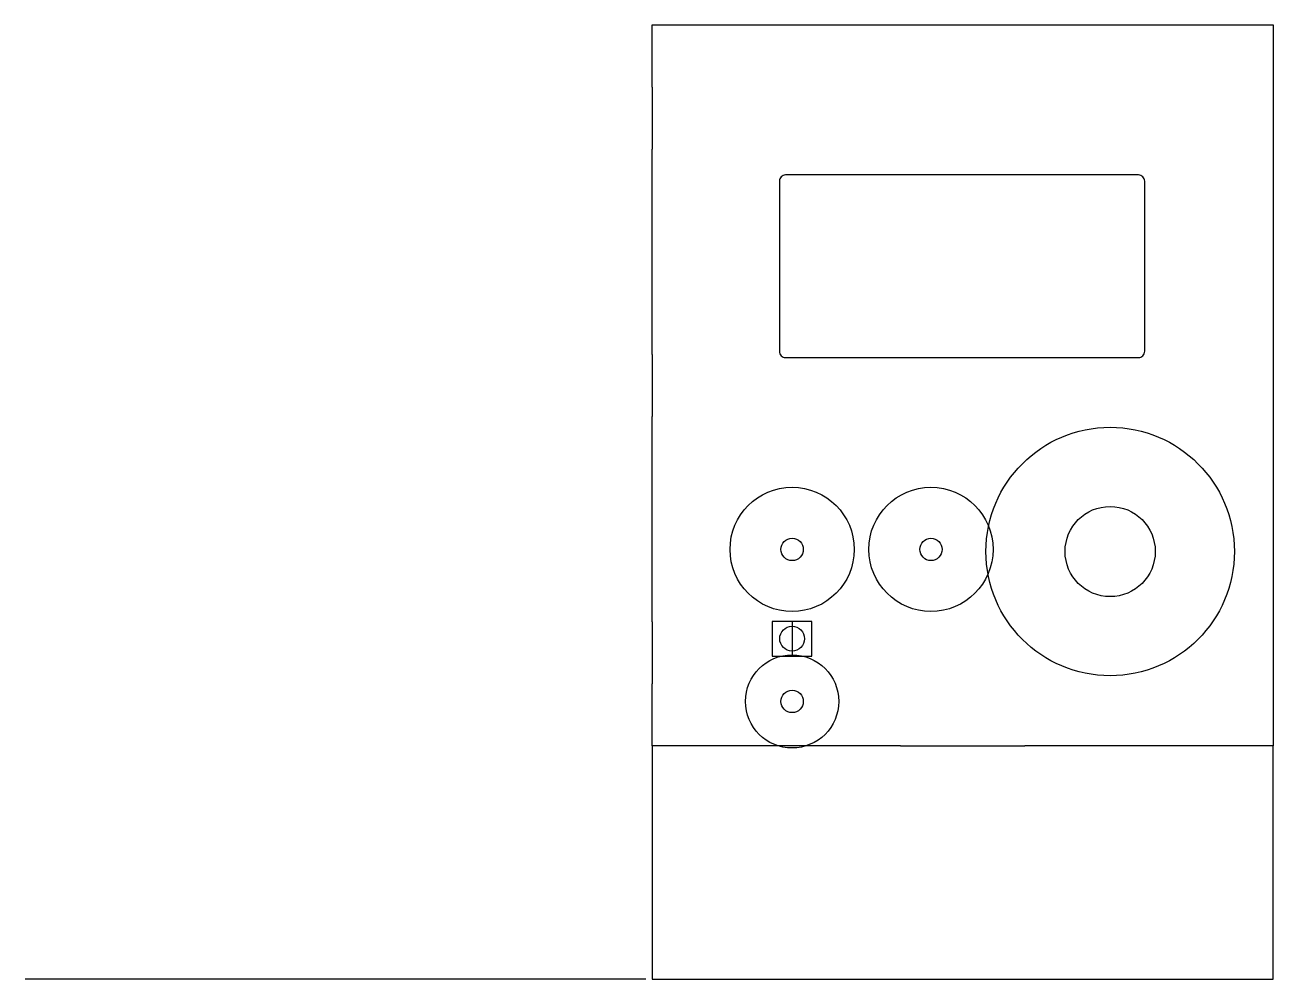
# Model space of a CAD drawing. Header units: millimetres. Extents: x 117 to 218, y -95 to -18.
import ezdxf

# ---------------------------------------------------------------- set-up
doc = ezdxf.new("R2010")
doc.units = ezdxf.units.MM
doc.layers.get('0').update_dxf_attribs({"linetype": 'CONTINUOUS'})

msp = doc.modelspace()

# ---------------------------------------------------------------- linework, layer by layer
for p, q in [((167.78, -22.75), (167.78, -17.75)), ((167.78, -17.75), (217.78, -17.75)), ((217.78, -17.75), (217.78, -75.8)), ((167.78, -22.75), (167.78, -27.75)), ((167.78, -44.28), (167.78, -27.75)), ((167.78, -44.28), (167.78, -49.28)), ((167.78, -65.8), (167.78, -49.28)), ((167.78, -65.8), (167.78, -70.8)), ((179.05, -65.78), (179.05, -68.58)), ((167.78, -75.8), (167.78, -70.8)), ((187.78, -75.8), (167.78, -75.8)), ((167.78, -75.8), (167.78, -94.58)), ((187.78, -75.8), (197.78, -75.8)), ((217.78, -75.8), (197.78, -75.8)), ((217.78, -94.58), (217.78, -75.8)), ((167.28, -94.58), (117.28, -94.58)), ((167.78, -94.58), (217.78, -94.58))]:
    msp.add_line(p, q)
msp.add_lwpolyline([(178.02, -44.03, 0.414214), (178.52, -44.53), (206.94, -44.53, 0.414214), (207.44, -44.03), (207.44, -30.33, 0.414214), (206.94, -29.83), (178.52, -29.83, 0.414214), (178.02, -30.33)], format="xyb", close=True)
msp.add_lwpolyline([(180.65, -68.58), (180.65, -65.78), (177.45, -65.78), (177.45, -68.58)], close=True)
for centre, radius in [((204.66, -60.15), 10), ((179.05, -59.98), 5), ((190.23, -59.98), 5), ((204.66, -60.15), 3.63), ((179.05, -59.98), 0.9), ((190.23, -59.98), 0.9), ((179.05, -67.17), 1), ((179.05, -72.22), 3.75), ((179.05, -72.22), 0.9)]:
    msp.add_circle(centre, radius)

doc.saveas('drawing.dxf')
